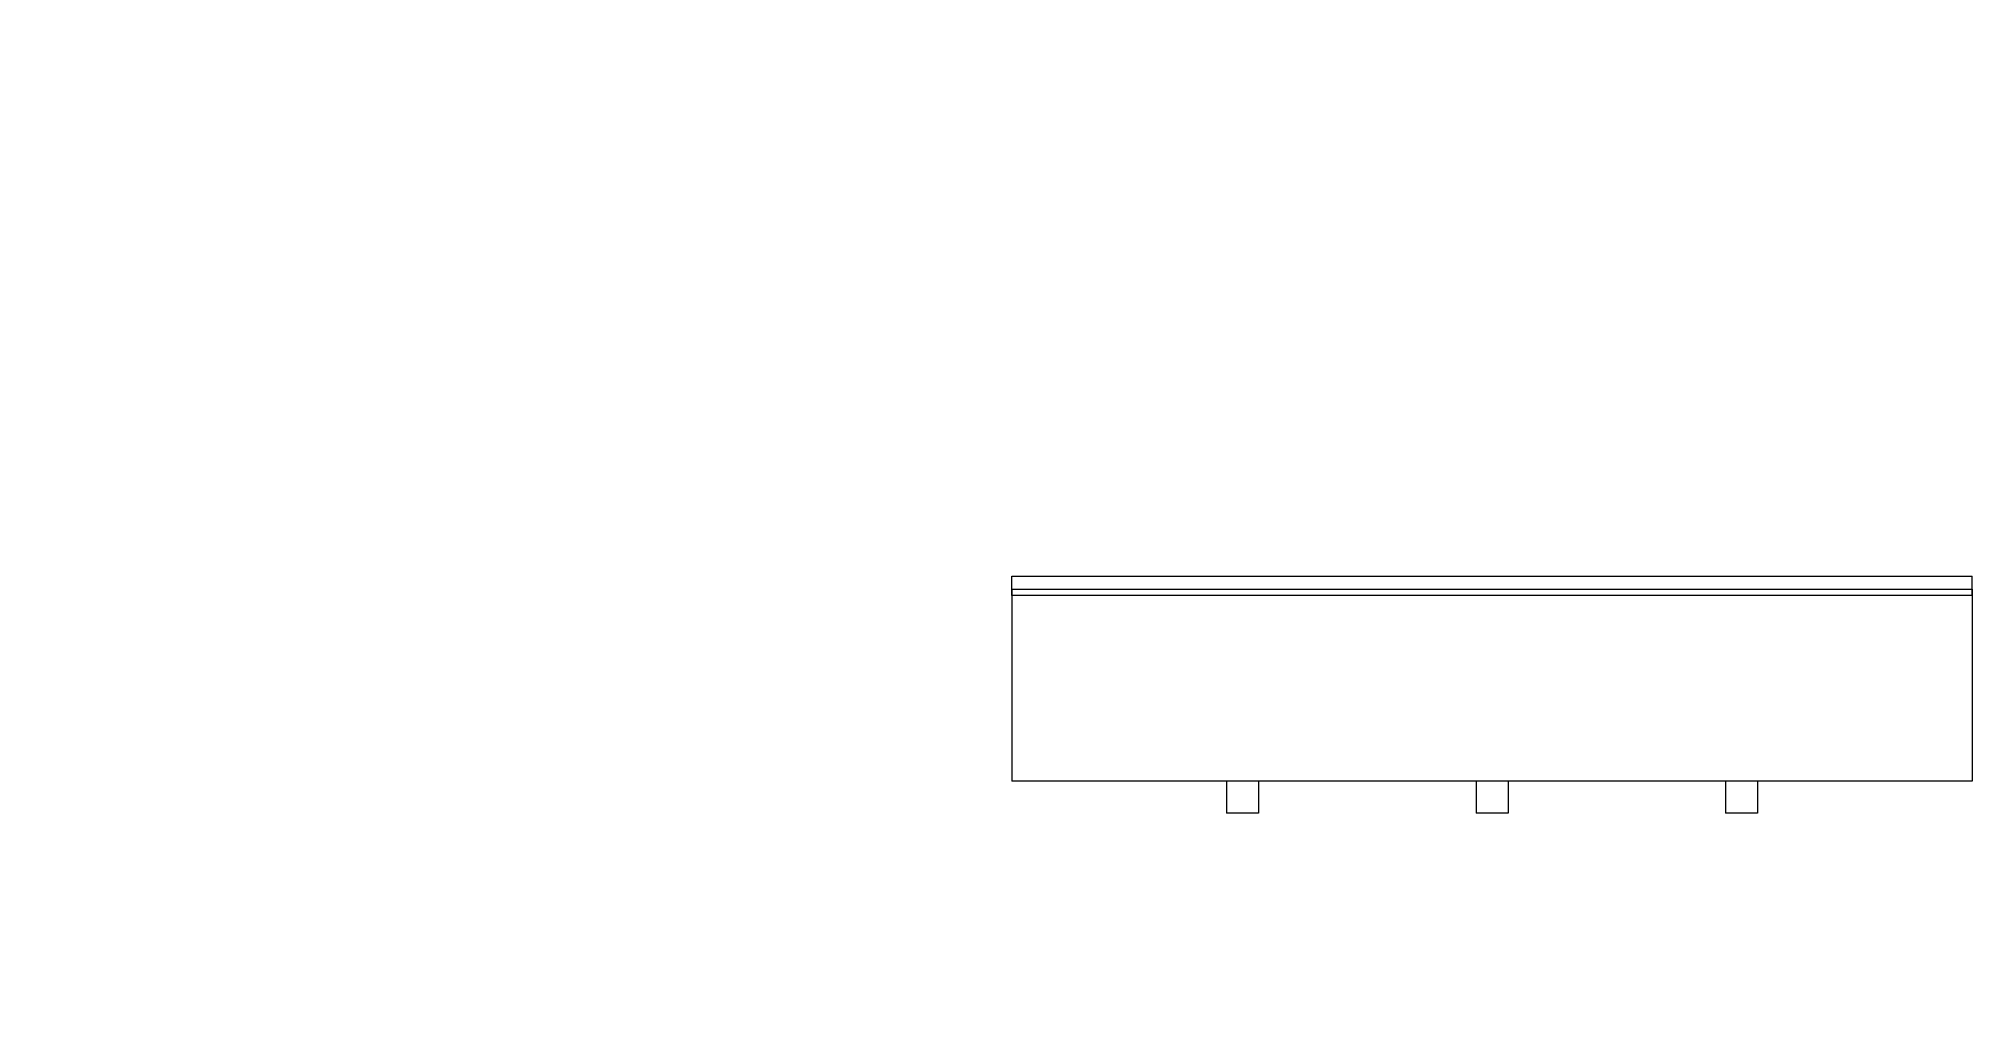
# Model space of a CAD drawing. Extents: x -3282 to 4846, y -1718 to 1845.
# Drawn here: x 2388 to 2992, y 0 to 308 of the extents above; entities that cross this region are included whole.
import ezdxf

# ---------------------------------------------------------------- set-up
doc = ezdxf.new("R2010")
doc.units = 0
doc.layers.get('0').update_dxf_attribs({"linetype": 'CONTINUOUS'})
doc.layers.add('DIMENSION', color=7, linetype='CONTINUOUS')
doc.styles.add('VCDSTYLE14', font='DejaVu Sans Mono')
doc.dimstyles.get("Standard").update_dxf_attribs({"dimtxt": 2.5, "dimasz": 2.5, "dimexe": 1.25, "dimexo": 0.625, "dimtad": 1, "dimcen": 2.5, "dimazin": 3, "dimtfac": 1, "dimtmove": 0, "dimatfit": 3})

# ---------------------------------------------------------------- blocks, each defined once
blk = doc.blocks.new('*D3')
at = {"layer": 'DIMENSION'}
for p, q in [((2720.820225, 518.82797), (2690.862793, 508.370209)), ((2455.580078, 470.00296), (2690.862793, 508.370209)), ((2720.47168, 513.198486), (2690.862793, 508.370209)), ((2690.862793, 508.370209), (2722.590595, 507.971368)), ((2260.59668, 438.207214), (2455.580078, 470.00296)), ((2455.580078, 470.00296), (2423.852276, 470.401786)), ((2425.622651, 459.545186), (2455.580078, 470.00296))]:
    blk.add_line(p, q, dxfattribs=at)
at = {"layer": 'DIMENSION', "style": 'VCDSTYLE14'}
blk.add_text('%%c 238.4', height=20, rotation=9.26, dxfattribs=at).set_placement((2264.383545, 439.837952))

msp = doc.modelspace()

# ---------------------------------------------------------------- linework, layer by layer
at = {"color": 1}
for p, q in [((2691.785472, 133.669377), (2691.785472, 139.669377)), ((2691.785472, 139.669377), (2916.785472, 139.669377)), ((2916.785472, 139.669377), (2991.785472, 139.669377)), ((2991.785472, 133.669377), (2991.785472, 139.669377)), ((2691.785472, 135.646193), (2691.785472, 75.646193)), ((2691.785472, 135.646193), (2991.785472, 135.646193)), ((2991.785472, 133.669377), (2691.785472, 133.669377)), ((2991.785472, 135.646193), (2991.785472, 75.646193)), ((2916.785472, 75.646193), (2691.785472, 75.646193)), ((2758.843186, 75.646193), (2758.843186, 65.646193)), ((2768.843186, 75.646193), (2768.843186, 65.646193)), ((2836.785472, 75.646193), (2836.785472, 65.646193)), ((2846.785472, 75.646193), (2846.785472, 65.646193)), ((2914.727759, 75.646193), (2914.727759, 65.646193)), ((2991.785472, 75.646193), (2916.785472, 75.646193)), ((2924.727759, 75.646193), (2924.727759, 65.646193)), ((2761.343186, 65.646193), (2758.843186, 65.646193)), ((2768.843186, 65.646193), (2761.343186, 65.646193)), ((2846.785472, 65.646193), (2836.785472, 65.646193)), ((2924.727759, 65.646193), (2914.727759, 65.646193))]:
    msp.add_line(p, q, dxfattribs=at)

# ---------------------------------------------------------------- dimensions: what is measured, and where the dimension line sits
at = {"layer": 'DIMENSION'}
dim = msp.add_linear_dim(base=(0, 0), p1=(0, 0), p2=(0, 0), dimstyle='Standard', dxfattribs=at)
dim.commit()
dim.dimension.update_dxf_attribs({"geometry": '*D3', "text_midpoint": (0, 0)})

doc.saveas('drawing.dxf')
